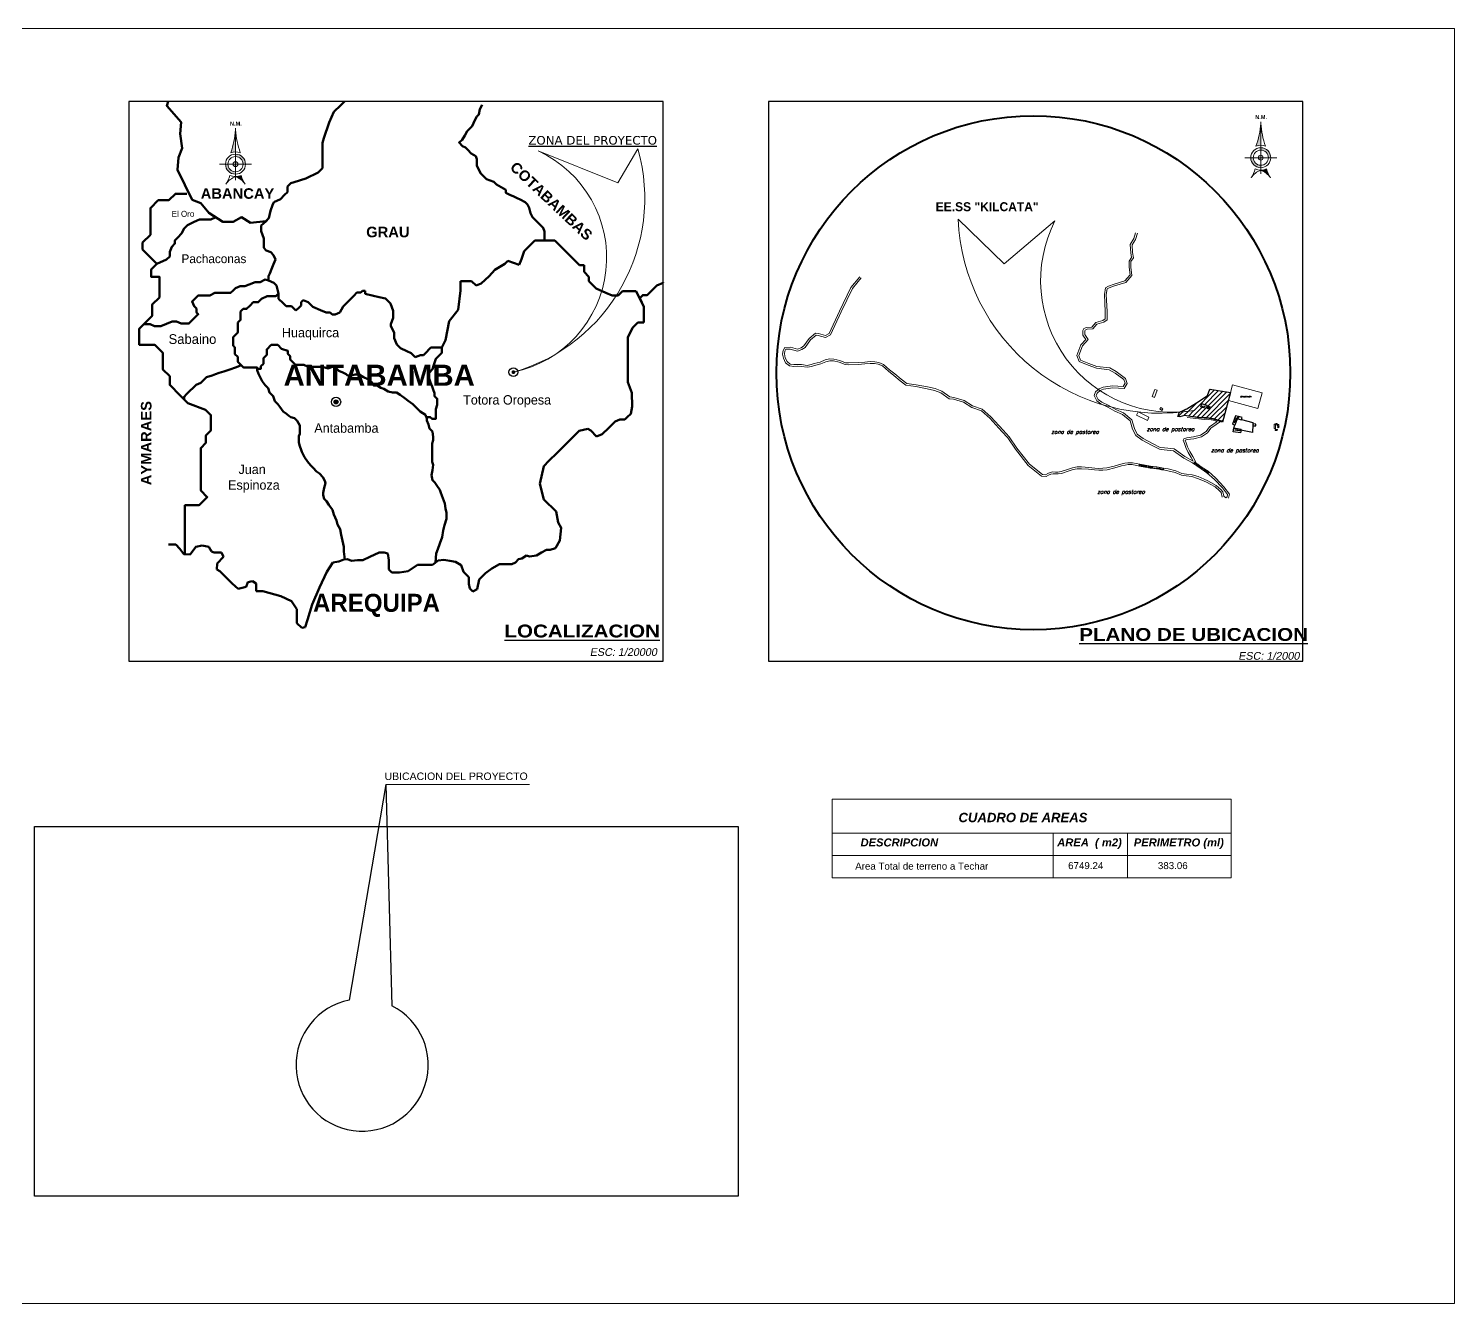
# Model space of a CAD drawing. Header units: metres. Extents: x 720607 to 802837, y 8371180 to 8431151.
# Drawn here: x 760678.8 to 760745.2, y 8405521.3 to 8405580.7 of the extents above; entities that cross this region are included whole.
import ezdxf
from ezdxf.enums import TextEntityAlignment as Align

# ---------------------------------------------------------------- set-up
doc = ezdxf.new("R2010")
doc.units = ezdxf.units.M
doc.linetypes.add('$AUDIT_BAD_LTYPE1', pattern=[0])
doc.linetypes.add('$RECOVER_090125203647-5', pattern=[0])
for name, color, linetype in [('-22', 7, 'Continuous'), ('05', 5, 'Continuous'), ('Detalles', 253, 'Continuous'), ('GRILLA', 220, 'Continuous'), ('NOMBRE', 40, 'Continuous')]:
    doc.layers.add(name, color=color, linetype=linetype)
for name, color, linetype, lineweight in [('1.1AGUA CALIENTE', 1, 'Continuous', 40), ('8', 5, 'Continuous', 60), ('ACCESORIOS-AGUA', 7, 'Continuous', 9), ('CALLE', 7, '$RECOVER_090125203647-5', 15), ('COTA', 1, 'Continuous', 9), ('Distrito', 212, 'Continuous', 25), ('PERFIL', 150, 'Continuous', 9), ('PLUMA 01', 31, 'Continuous', 9), ('PLUMA 2', 121, 'Continuous', 9), ('Red vías Vecinales', 106, 'Continuous', 40), ('ROTULO_YMT', 7, 'Continuous', 5), ('Texto calles', 7, 'Continuous', 18), ('Texto vías Provinciales', 170, 'Continuous', 5)]:
    doc.layers.add(name, color=color, linetype=linetype, lineweight=lineweight)
doc.styles.add('ambiente', font='romand.shx', dxfattribs={"oblique": 15})
doc.styles.add('ARIAL', font='arial.ttf')
doc.styles.add('Arial Negrita', font='')
doc.styles.add('century', font='GOTHIC.TTF')
doc.styles.add('PROVINCIAS', font='GOTHIC.TTF', dxfattribs={"oblique": 10, "height": 0.14})
doc.styles.get("Standard").update_dxf_attribs({"font": 'simplex.shx'})
doc.styles.add('TURBO TEXTO', font='swisse.ttf')
doc.styles.add('WMF-Arial0', font='')
doc.styles.add('WMF-Swis721 Ex BT0', font='swisse.ttf')
doc.styles.get('Arial Negrita').set_extended_font_data('Arial', bold=True)
doc.styles.get('WMF-Arial0').set_extended_font_data('Arial', italic=True, bold=True)
picture_1 = doc.add_image_def('image1.jpg', size_in_pixel=(1108, 582))

# ---------------------------------------------------------------- blocks, each defined once
blk = doc.blocks.new('N.M.5')
at = {"linetype": '$AUDIT_BAD_LTYPE1'}
for points in [[(0, 31.5, -0.071703), (-3, 17.15, -0.099699), (0, 17.75)], [(6, -2.5, -0.090274), (3.6, 2.98, -0.099699), (0, 2.25, -0.14892)]]:
    blk.add_hatch(color=256, dxfattribs=at).paths.add_polyline_path(points)
h = blk.add_hatch(color=256, dxfattribs=at)
h.paths.add_polyline_path([(4.75, 10), (6.25, 10, 0.414214), (0, 16.25), (0, 14.75, -0.414214)])
h.paths.add_polyline_path([(-4.75, 10), (-6.25, 10, 0.414214), (0, 3.75), (0, 5.25, -0.414214)])
h.paths.add_polyline_path([(0, 8.5), (0, 10), (-1.5, 10, 0.414214)], flags=17)
h.paths.add_polyline_path([(0, 10), (1.5, 10, 0.414214), (0, 11.5)], flags=17)
for p, q in [((0, 32.5), (0, 0)), ((-10, 10), (10, 10))]:
    blk.add_line(p, q, dxfattribs=at)
for radius in [6.25, 4.75, 1.5]:
    blk.add_circle((0, 10), radius, dxfattribs=at)
for centre, radius, start, end in [((-51.29, 34.73), 51.39, 339.99268, 356.39775), ((51.29, 34.73), 51.39, 183.60225, 200.00732), ((0, 10), 7.75, 67.22603, 112.77397), ((-19.84, 6.83), 16.69, 326.01293, 346.64627), ((4.8, -9.97), 13.13, 111.42702, 145.30795), ((0, 11.55), 9.3, 247.22603, 292.77397), ((-4.8, -9.97), 13.13, 34.69205, 68.57298), ((19.84, 6.83), 16.69, 193.35373, 213.98707)]:
    blk.add_arc(centre, radius, start, end, dxfattribs=at)
at = {"linetype": '$AUDIT_BAD_LTYPE1', "style": 'Arial Negrita'}
blk.add_text('N.M.', height=2.5, dxfattribs=at).set_placement((0.24, 35.4), align=Align.MIDDLE)

msp = doc.modelspace()

# ---------------------------------------------------------------- hatches: boundary and pattern name
for points in [[(760701.48, 8405564.735, 1), (760701.302, 8405564.735, 1)], [(760693.219, 8405563.349, 1), (760693.033, 8405563.349, 1)]]:
    msp.add_hatch(color=256).paths.add_polyline_path(points)
at = {"layer": 'PERFIL'}
h = msp.add_hatch(dxfattribs=at)
h.set_pattern_fill('ANSI31', color=0, scale=0.05)
h.set_pattern_definition([(45, (0, 0), (-0.1122532015134, 0.1122532015134), [])])
h.paths.add_polyline_path([(760734.805, 8405563.786), (760733.839, 8405563.941), (760733.727, 8405563.642), (760733.348, 8405563.383), (760732.764, 8405563.034), (760732.533, 8405562.925, 0.014554), (760733.132, 8405562.955, -0.028891), (760732.428, 8405562.875), (760732.428, 8405562.875), (760732.356, 8405562.664), (760732.446, 8405562.65), (760732.665, 8405562.718), (760733.335, 8405562.611), (760733.576, 8405562.595), (760733.699, 8405562.599), (760734.012, 8405562.547), (760734.429, 8405562.405)])
h.paths.add_polyline_path([(760733.877, 8405563.109), (760733.845, 8405563.015), (760733.703, 8405563.063), (760733.736, 8405563.157)], flags=16)
h.paths.add_polyline_path([(760733.712, 8405563.176), (760733.664, 8405563.04), (760733.42, 8405563.126), (760733.468, 8405563.262)], flags=16)
h.paths.add_polyline_path([(760733.489, 8405563.139), (760733.644, 8405563.139), (760733.65, 8405563.161), (760733.495, 8405563.161)], flags=8)
h.paths.add_polyline_path([(760733.739, 8405563.077), (760733.842, 8405563.077), (760733.847, 8405563.095), (760733.744, 8405563.095)], flags=8)

# ---------------------------------------------------------------- linework, layer by layer
at = {"layer": '-22', "linetype": 'Continuous', "lineweight": 20, "elevation": 1307.09}
msp.add_lwpolyline([(760695.44, 8405545.526), (760702.146, 8405545.526)], dxfattribs=at)
at = {"lineweight": 60}
for p, q in [((760693.349, 8405577.181), (760693.025, 8405576.857)), ((760693.506, 8405577.337), (760693.349, 8405577.181)), ((760693.516, 8405577.347), (760693.506, 8405577.337)), ((760692.8, 8405576.371), (760692.565, 8405575.636)), ((760693.025, 8405576.857), (760692.8, 8405576.371)), ((760692.565, 8405575.636), (760692.496, 8405575.419)), ((760692.496, 8405575.419), (760692.496, 8405574.948)), ((760692.496, 8405574.948), (760692.496, 8405574.604)), ((760692.496, 8405574.236), (760692.292, 8405574.032)), ((760692.496, 8405574.604), (760692.496, 8405574.392)), ((760692.496, 8405574.392), (760692.496, 8405574.236)), ((760691.179, 8405573.589), (760691.016, 8405573.539)), ((760691.711, 8405573.754), (760691.179, 8405573.589)), ((760692.292, 8405574.032), (760691.711, 8405573.754)), ((760690.728, 8405572.992), (760690.533, 8405572.796)), ((760690.857, 8405573.12), (760690.728, 8405572.992)), ((760691.016, 8405573.539), (760690.857, 8405573.38)), ((760690.857, 8405573.38), (760690.857, 8405573.12)), ((760690.079, 8405572.245), (760690, 8405571.917)), ((760690.167, 8405572.514), (760690.079, 8405572.245)), ((760690.224, 8405572.659), (760690.167, 8405572.514)), ((760690.533, 8405572.796), (760690.224, 8405572.659)), ((760689.848, 8405571.758), (760689.639, 8405571.576)), ((760689.639, 8405571.576), (760689.639, 8405571.305)), ((760689.991, 8405571.908), (760689.848, 8405571.758)), ((760690, 8405571.917), (760689.857, 8405571.767)), ((760689.639, 8405571.305), (760689.754, 8405570.961)), ((760689.754, 8405570.961), (760689.754, 8405570.721)), ((760689.754, 8405570.721), (760689.754, 8405570.526)), ((760689.754, 8405570.526), (760689.871, 8405570.409)), ((760689.871, 8405570.409), (760690.09, 8405570.323)), ((760690.09, 8405570.323), (760690.219, 8405570.193)), ((760701.76, 8405570.002), (760701.892, 8405570.376)), ((760701.892, 8405570.376), (760702.158, 8405570.643)), ((760702.158, 8405570.643), (760702.39, 8405570.875)), ((760702.39, 8405570.875), (760702.685, 8405570.875)), ((760702.685, 8405570.875), (760703.057, 8405570.875)), ((760703.057, 8405570.875), (760703.32, 8405570.875)), ((760703.32, 8405570.875), (760703.606, 8405570.588)), ((760703.606, 8405570.588), (760703.807, 8405570.387)), ((760703.807, 8405570.387), (760703.807, 8405570.387)), ((760703.807, 8405570.387), (760704.148, 8405570.047)), ((760690.215, 8405569.76), (760690.12, 8405569.537)), ((760690.309, 8405569.978), (760690.215, 8405569.76)), ((760690.219, 8405570.193), (760690.309, 8405569.978)), ((760700.52, 8405569.496), (760700.998, 8405569.776)), ((760700.998, 8405569.776), (760701.137, 8405569.915)), ((760701.137, 8405569.915), (760701.664, 8405569.73)), ((760701.664, 8405569.73), (760701.76, 8405570.002)), ((760704.148, 8405570.047), (760704.318, 8405569.877)), ((760704.318, 8405569.877), (760704.473, 8405569.722)), ((760704.473, 8405569.722), (760704.682, 8405569.722)), ((760704.682, 8405569.722), (760704.682, 8405569.405)), ((760690.035, 8405569.339), (760689.978, 8405569.208)), ((760689.978, 8405569.208), (760689.978, 8405569.009)), ((760689.978, 8405569.009), (760690.223, 8405568.899)), ((760690.12, 8405569.537), (760690.035, 8405569.339)), ((760698.919, 8405568.541), (760698.919, 8405568.976)), ((760698.919, 8405568.976), (760699.444, 8405568.976)), ((760699.444, 8405568.976), (760699.444, 8405568.976)), ((760699.444, 8405568.976), (760699.65, 8405568.77)), ((760699.893, 8405568.869), (760700.265, 8405569.215)), ((760700.265, 8405569.215), (760700.52, 8405569.496)), ((760704.682, 8405569.405), (760704.906, 8405569.181)), ((760704.906, 8405569.181), (760704.906, 8405568.972)), ((760704.906, 8405568.972), (760705.25, 8405568.628)), ((760690.223, 8405568.899), (760690.352, 8405568.77)), ((760690.352, 8405568.77), (760690.45, 8405568.407)), ((760690.45, 8405568.407), (760690.45, 8405568.157)), ((760693.72, 8405568.062), (760693.953, 8405568.295)), ((760693.953, 8405568.295), (760694.099, 8405568.441)), ((760694.099, 8405568.441), (760694.274, 8405568.441)), ((760694.274, 8405568.441), (760694.361, 8405568.528)), ((760694.361, 8405568.528), (760694.49, 8405568.528)), ((760694.49, 8405568.528), (760694.49, 8405568.39)), ((760694.49, 8405568.39), (760694.874, 8405568.299)), ((760694.874, 8405568.299), (760695.141, 8405568.235)), ((760698.812, 8405567.641), (760698.919, 8405568.541)), ((760699.65, 8405568.77), (760699.893, 8405568.869)), ((760705.25, 8405568.628), (760705.703, 8405568.431)), ((760705.703, 8405568.431), (760705.99, 8405568.306)), ((760705.99, 8405568.306), (760706.276, 8405568.306)), ((760706.276, 8405568.306), (760706.478, 8405568.508)), ((760706.478, 8405568.508), (760706.818, 8405568.508)), ((760706.818, 8405568.508), (760707.112, 8405568.508)), ((760707.112, 8405568.508), (760707.468, 8405567.781)), ((760690.45, 8405568.157), (760690.662, 8405567.945)), ((760690.662, 8405567.945), (760690.8, 8405567.807)), ((760690.8, 8405567.807), (760690.8, 8405567.807)), ((760690.8, 8405567.807), (760691.058, 8405567.807)), ((760691.058, 8405567.807), (760691.175, 8405567.691)), ((760691.175, 8405567.691), (760691.258, 8405567.608)), ((760691.258, 8405567.608), (760691.404, 8405567.754)), ((760691.404, 8405567.754), (760691.495, 8405567.845)), ((760691.495, 8405567.999), (760691.589, 8405568.093)), ((760691.495, 8405567.845), (760691.495, 8405567.999)), ((760691.589, 8405568.093), (760691.833, 8405567.991)), ((760691.833, 8405567.991), (760692.041, 8405567.783)), ((760692.041, 8405567.783), (760692.399, 8405567.625)), ((760692.399, 8405567.625), (760692.661, 8405567.509)), ((760693.299, 8405567.516), (760693.457, 8405567.799)), ((760693.457, 8405567.799), (760693.72, 8405568.062)), ((760695.141, 8405568.235), (760695.435, 8405568.165)), ((760695.435, 8405568.165), (760695.666, 8405567.934)), ((760695.666, 8405567.934), (760695.782, 8405567.586)), ((760695.782, 8405567.586), (760695.782, 8405567.262)), ((760698.394, 8405567.116), (760698.812, 8405567.641)), ((760707.274, 8405568.177), (760707.468, 8405567.781)), ((760707.468, 8405567.781), (760707.468, 8405567.055)), ((760692.661, 8405567.509), (760692.858, 8405567.509)), ((760692.858, 8405567.509), (760692.941, 8405567.425)), ((760692.941, 8405567.425), (760693.083, 8405567.425)), ((760693.083, 8405567.425), (760693.299, 8405567.516)), ((760695.782, 8405567.262), (760695.682, 8405566.979)), ((760695.682, 8405566.979), (760695.682, 8405566.879)), ((760698.232, 8405566.225), (760698.394, 8405567.116)), ((760707.189, 8405567.055), (760706.934, 8405566.799)), ((760707.468, 8405567.055), (760707.189, 8405567.055)), ((760695.682, 8405566.879), (760695.841, 8405566.588)), ((760695.841, 8405566.588), (760695.841, 8405566.321)), ((760695.841, 8405566.321), (760695.966, 8405566.022)), ((760706.934, 8405566.799), (760706.725, 8405566.343)), ((760706.725, 8405566.343), (760706.725, 8405564.271)), ((760695.966, 8405566.022), (760696.136, 8405565.851)), ((760696.136, 8405565.851), (760696.432, 8405565.714)), ((760696.432, 8405565.714), (760696.624, 8405565.624)), ((760696.624, 8405565.624), (760696.734, 8405565.515)), ((760697.199, 8405565.53), (760697.353, 8405565.685)), ((760697.353, 8405565.685), (760697.457, 8405565.789)), ((760697.457, 8405565.789), (760697.548, 8405565.88)), ((760697.548, 8405565.88), (760697.857, 8405565.88)), ((760697.857, 8405565.88), (760698.049, 8405565.88)), ((760698.049, 8405565.88), (760698.232, 8405566.225)), ((760696.734, 8405565.515), (760696.809, 8405565.44)), ((760696.809, 8405565.44), (760697.057, 8405565.53)), ((760697.057, 8405565.53), (760697.199, 8405565.53)), ((760706.725, 8405565.075), (760706.725, 8405564.766)), ((760706.725, 8405564.766), (760706.725, 8405564.271)), ((760706.725, 8405564.271), (760706.911, 8405563.776)), ((760706.725, 8405564.271), (760706.911, 8405563.776)), ((760706.911, 8405563.776), (760706.929, 8405563.132)), ((760706.911, 8405563.776), (760706.929, 8405563.132)), ((760706.929, 8405563.132), (760706.86, 8405562.8)), ((760706.138, 8405562.435), (760705.83, 8405562.134)), ((760706.349, 8405562.524), (760706.138, 8405562.435)), ((760706.584, 8405562.524), (760706.349, 8405562.524)), ((760706.693, 8405562.633), (760706.584, 8405562.524)), ((760706.86, 8405562.8), (760706.693, 8405562.633)), ((760704.451, 8405562.004), (760704.002, 8405561.555)), ((760704.851, 8405562.101), (760704.451, 8405562.004)), ((760704.994, 8405562.016), (760704.851, 8405562.101)), ((760705.268, 8405561.743), (760704.994, 8405562.016)), ((760705.526, 8405561.852), (760705.268, 8405561.743)), ((760705.83, 8405562.134), (760705.526, 8405561.852)), ((760703.423, 8405560.976), (760703.049, 8405560.602)), ((760704.002, 8405561.555), (760703.423, 8405560.976)), ((760702.804, 8405560.357), (760702.615, 8405559.528)), ((760703.049, 8405560.602), (760702.804, 8405560.357)), ((760702.615, 8405559.528), (760702.816, 8405558.806)), ((760702.816, 8405558.806), (760703.381, 8405558.241)), ((760703.381, 8405558.241), (760703.481, 8405557.731)), ((760703.481, 8405557.731), (760703.623, 8405557.49)), ((760703.623, 8405557.49), (760703.561, 8405556.888)), ((760685.657, 8405556.702), (760685.317, 8405556.702)), ((760685.848, 8405556.511), (760685.657, 8405556.702)), ((760686.031, 8405556.255), (760685.848, 8405556.511)), ((760686.598, 8405556.594), (760686.332, 8405556.244)), ((760686.884, 8405556.66), (760686.598, 8405556.594)), ((760687.197, 8405556.594), (760686.884, 8405556.66)), ((760687.32, 8405556.383), (760687.197, 8405556.594)), ((760687.442, 8405556.335), (760687.32, 8405556.383)), ((760687.796, 8405556.335), (760687.442, 8405556.335)), ((760687.876, 8405556.131), (760687.796, 8405556.335)), ((760695.131, 8405556.336), (760694.695, 8405556.132)), ((760695.363, 8405556.336), (760695.131, 8405556.336)), ((760695.533, 8405556.289), (760695.363, 8405556.336)), ((760695.581, 8405555.982), (760695.533, 8405556.289)), ((760702.694, 8405556.329), (760702.47, 8405556.2)), ((760702.925, 8405556.461), (760702.694, 8405556.329)), ((760703.111, 8405556.454), (760702.925, 8405556.461)), ((760703.351, 8405556.539), (760703.111, 8405556.454)), ((760703.561, 8405556.888), (760703.351, 8405556.539)), ((760686.332, 8405556.244), (760686.031, 8405556.255)), ((760687.565, 8405555.543), (760687.588, 8405555.818)), ((760687.588, 8405555.818), (760687.876, 8405556.131)), ((760692.972, 8405555.86), (760692.7, 8405555.437)), ((760693.251, 8405555.914), (760692.972, 8405555.86)), ((760693.496, 8405556.01), (760693.251, 8405555.914)), ((760693.665, 8405556.025), (760693.496, 8405556.01)), ((760693.85, 8405555.952), (760693.665, 8405556.025)), ((760694.123, 8405555.98), (760693.85, 8405555.952)), ((760694.37, 8405555.98), (760694.123, 8405555.98)), ((760694.695, 8405556.132), (760694.37, 8405555.98)), ((760695.581, 8405555.547), (760695.581, 8405555.982)), ((760696.916, 8405555.759), (760696.493, 8405555.461)), ((760697.616, 8405555.759), (760696.916, 8405555.759)), ((760697.889, 8405555.965), (760697.616, 8405555.759)), ((760698.155, 8405555.999), (760697.889, 8405555.965)), ((760698.435, 8405555.951), (760698.155, 8405555.999)), ((760698.7, 8405555.901), (760698.435, 8405555.951)), ((760698.952, 8405555.738), (760698.7, 8405555.901)), ((760699.065, 8405555.435), (760698.952, 8405555.738)), ((760700.743, 8405555.79), (760700.392, 8405555.585)), ((760701.318, 8405555.79), (760700.743, 8405555.79)), ((760701.485, 8405555.868), (760701.318, 8405555.79)), ((760701.629, 8405556.019), (760701.485, 8405555.868)), ((760701.783, 8405556.059), (760701.629, 8405556.019)), ((760702.006, 8405556.191), (760701.783, 8405556.059)), ((760702.135, 8405556.152), (760702.006, 8405556.191)), ((760702.47, 8405556.2), (760702.135, 8405556.152)), ((760687.711, 8405555.461), (760687.565, 8405555.543)), ((760687.963, 8405555.209), (760687.711, 8405555.461)), ((760688.283, 8405554.889), (760687.963, 8405555.209)), ((760689.234, 8405555.002), (760689.009, 8405554.946)), ((760689.404, 8405554.892), (760689.234, 8405555.002)), ((760692.7, 8405555.437), (760692.362, 8405554.696)), ((760695.731, 8405555.397), (760695.581, 8405555.547)), ((760696.088, 8405555.397), (760695.731, 8405555.397)), ((760696.493, 8405555.461), (760696.088, 8405555.397)), ((760699.32, 8405555.18), (760699.065, 8405555.435)), ((760699.32, 8405554.88), (760699.32, 8405555.18)), ((760699.797, 8405555.077), (760699.696, 8405554.622)), ((760700.083, 8405555.363), (760699.797, 8405555.077)), ((760700.392, 8405555.585), (760700.083, 8405555.363)), ((760688.573, 8405554.642), (760688.283, 8405554.889)), ((760688.939, 8405554.74), (760688.573, 8405554.642)), ((760689.009, 8405554.946), (760688.939, 8405554.74)), ((760689.404, 8405554.538), (760689.404, 8405554.892)), ((760689.711, 8405554.538), (760689.404, 8405554.538)), ((760689.989, 8405554.457), (760689.711, 8405554.538)), ((760690.548, 8405554.294), (760689.989, 8405554.457)), ((760691.052, 8405554.062), (760690.548, 8405554.294)), ((760692.362, 8405554.696), (760692.007, 8405553.918)), ((760699.356, 8405554.664), (760699.32, 8405554.88)), ((760699.5, 8405554.523), (760699.356, 8405554.664)), ((760699.696, 8405554.622), (760699.5, 8405554.523)), ((760691.3, 8405553.695), (760691.052, 8405554.062)), ((760691.296, 8405553.048), (760691.3, 8405553.695)), ((760692.007, 8405553.918), (760691.802, 8405553.201)), ((760691.536, 8405552.819), (760691.296, 8405553.048)), ((760691.802, 8405553.201), (760691.68, 8405552.851)), ((760691.68, 8405552.851), (760691.536, 8405552.819))]:
    msp.add_line(p, q, dxfattribs=at)
for points in [[(760685.298, 8405577.347), (760685.24, 8405577.148), (760685.913, 8405576.379), (760685.856, 8405575.834), (760685.959, 8405575.174), (760685.792, 8405574.74), (760685.741, 8405574.155), (760686.43, 8405572.77), (760686.82, 8405572.607), (760687.194, 8405572.151), (760687.852, 8405571.746), (760688.335, 8405571.738), (760688.714, 8405571.953), (760689.141, 8405571.694), (760689.857, 8405571.767)], [(760699.929, 8405577.19), (760699.831, 8405576.982), (760699.786, 8405576.746), (760699.688, 8405576.648), (760699.599, 8405576.483), (760699.532, 8405576.336), (760699.468, 8405576.196), (760699.349, 8405576.077), (760699.237, 8405575.965), (760699.121, 8405575.765), (760698.999, 8405575.566), (760698.861, 8405575.428), (760699.017, 8405575.272), (760699.16, 8405575.2), (760699.265, 8405575.096), (760699.43, 8405574.93), (760699.638, 8405574.803), (760699.692, 8405574.656), (760699.692, 8405574.558), (760699.692, 8405574.348), (760699.785, 8405574.17), (760699.857, 8405574.012), (760700.002, 8405573.867), (760700.142, 8405573.726), (760700.308, 8405573.664), (760700.476, 8405573.6), (760700.603, 8405573.473), (760700.821, 8405573.347), (760701.033, 8405573.225), (760701.033, 8405573.097), (760701.227, 8405573.004), (760701.415, 8405572.914), (760701.564, 8405572.842), (760701.704, 8405572.774), (760701.945, 8405572.658), (760702.053, 8405572.549), (760702.126, 8405572.395), (760702.189, 8405572.14), (760702.278, 8405571.958), (760702.398, 8405571.837), (760702.542, 8405571.693), (760702.658, 8405571.577), (760702.781, 8405571.455), (760702.845, 8405571.282), (760702.845, 8405571.131), (760702.845, 8405570.952), (760702.845, 8405570.875)], [(760686.171, 8405573.051), (760685.641, 8405573.051), (760685.332, 8405572.743), (760684.841, 8405572.743), (760684.48, 8405572.382), (760684.48, 8405571.526), (760684.48, 8405571.14), (760684.11, 8405570.769), (760684.11, 8405570.451), (760684.11, 8405570.451), (760684.448, 8405570.113), (760684.448, 8405570.113), (760684.778, 8405569.782), (760684.51, 8405569.515), (760684.51, 8405569.184), (760684.896, 8405569.184), (760684.896, 8405568.661), (760684.896, 8405568.22), (760684.566, 8405567.889), (760684.566, 8405567.366), (760683.959, 8405566.759), (760683.959, 8405566.402), (760683.959, 8405566.016), (760684.29, 8405566.016), (760684.676, 8405566.016), (760685.062, 8405565.63), (760685.062, 8405565.162), (760685.062, 8405564.859), (760685.379, 8405564.542), (760685.379, 8405564.143), (760685.868, 8405563.653), (760686.226, 8405563.295), (760687.047, 8405562.986), (760687.295, 8405562.738), (760687.295, 8405562.352), (760687.295, 8405562.022), (760687.061, 8405561.788), (760687.061, 8405561.443), (760686.82, 8405561.202), (760686.82, 8405560.684), (760686.82, 8405560.189), (760686.82, 8405559.693), (760686.82, 8405559.224), (760687.126, 8405558.918), (760686.744, 8405558.536), (760686.744, 8405558.536), (760686.744, 8405558.536), (760686.358, 8405558.536), (760686.082, 8405558.536), (760686.082, 8405558.04), (760686.082, 8405557.131), (760686.082, 8405556.69), (760686.079, 8405556.254)], [(760687.523, 8405571.949), (760687.286, 8405571.851), (760687.09, 8405571.851), (760686.923, 8405571.851), (760686.757, 8405571.851), (760686.522, 8405571.737), (760686.212, 8405571.588), (760686.045, 8405571.421), (760685.932, 8405571.193), (760685.755, 8405571.016), (760685.615, 8405570.876), (760685.615, 8405570.725), (760685.468, 8405570.577), (760685.38, 8405570.34), (760685.38, 8405570.128), (760685.229, 8405569.977), (760684.778, 8405569.782)], [(760689.978, 8405569.009), (760689.82, 8405569.048), (760689.586, 8405568.933), (760689.361, 8405568.933), (760689.071, 8405568.82), (760688.872, 8405568.743), (760688.66, 8405568.743), (760688.435, 8405568.651), (760688.31, 8405568.527), (760688.21, 8405568.426), (760687.952, 8405568.426), (760687.726, 8405568.426), (760687.477, 8405568.426), (760687.243, 8405568.314), (760687.018, 8405568.314), (760686.897, 8405568.314), (760686.704, 8405568.314), (760686.539, 8405568.149), (760686.418, 8405568.028), (760686.511, 8405567.807), (760686.619, 8405567.698), (760686.619, 8405567.517), (760686.702, 8405567.435), (760686.547, 8405567.28), (760686.41, 8405567.143), (760686.269, 8405567.002), (760686.181, 8405567.002), (760685.907, 8405567.002), (760685.689, 8405567.091), (760685.496, 8405567.091), (760685.223, 8405566.986), (760684.955, 8405566.884), (760684.675, 8405566.884), (760684.466, 8405566.97), (760684.289, 8405566.97), (760684.17, 8405566.97)], [(760690.45, 8405568.407), (760690.316, 8405568.273), (760690.11, 8405568.273), (760689.917, 8405568.273), (760689.659, 8405568.15), (760689.498, 8405567.989), (760689.265, 8405567.989), (760689.124, 8405567.848), (760688.959, 8405567.683), (760688.806, 8405567.683), (760688.677, 8405567.554), (760688.677, 8405567.329), (760688.677, 8405567.169), (760688.556, 8405567.048), (760688.556, 8405566.782), (760688.556, 8405566.589), (760688.444, 8405566.477), (760688.331, 8405566.364), (760688.331, 8405566.179), (760688.331, 8405565.97), (760688.411, 8405565.89), (760688.411, 8405565.729), (760688.411, 8405565.576), (760688.544, 8405565.443), (760688.544, 8405565.222), (760688.707, 8405565.059)], [(760689.45, 8405564.895), (760689.625, 8405564.895), (760689.625, 8405565.011), (760689.741, 8405565.127), (760689.741, 8405565.387), (760689.895, 8405565.541), (760689.895, 8405565.795), (760690.104, 8405566.005), (760690.41, 8405566.005), (760690.586, 8405565.828), (760690.874, 8405565.731), (760690.874, 8405565.595), (760690.986, 8405565.483), (760690.986, 8405565.331), (760691.102, 8405565.215), (760691.242, 8405565.075), (760691.435, 8405565.075), (760691.619, 8405565.075), (760691.835, 8405564.987), (760692.059, 8405564.987), (760692.275, 8405564.987), (760692.492, 8405564.987), (760692.76, 8405564.907), (760692.94, 8405564.986), (760693.109, 8405564.943), (760693.252, 8405564.8), (760693.435, 8405564.719), (760693.6, 8405564.646), (760693.664, 8405564.582), (760693.85, 8405564.582), (760694.022, 8405564.623), (760694.21, 8405564.623), (760694.398, 8405564.505), (760694.602, 8405564.416), (760694.793, 8405564.274), (760694.872, 8405564.113), (760695.047, 8405564.113), (760695.215, 8405563.998), (760695.354, 8405563.952), (760695.551, 8405563.833), (760695.752, 8405563.787), (760695.937, 8405563.787), (760696.115, 8405563.685), (760696.352, 8405563.507), (760696.489, 8405563.405), (760696.703, 8405563.244), (760696.863, 8405563.084), (760697.043, 8405562.904), (760697.294, 8405562.75), (760697.357, 8405562.579), (760697.357, 8405562.477), (760697.442, 8405562.299), (760697.482, 8405562.108), (760697.62, 8405561.97), (760697.657, 8405561.711), (760697.657, 8405561.563), (760697.598, 8405561.411), (760697.598, 8405561.214), (760697.598, 8405560.993), (760697.598, 8405560.751), (760697.598, 8405560.556), (760697.65, 8405560.425), (760697.614, 8405560.171), (760697.568, 8405559.944), (760697.617, 8405559.707), (760697.729, 8405559.595), (760697.825, 8405559.452), (760697.956, 8405559.256), (760698.006, 8405559.116), (760698.097, 8405558.862), (760698.188, 8405558.61), (760698.234, 8405558.376), (760698.271, 8405558.188), (760698.271, 8405557.902), (760698.181, 8405557.612), (760698.125, 8405557.353), (760698.069, 8405557.047), (760697.964, 8405556.75), (760697.873, 8405556.494), (760697.798, 8405556.284), (760697.759, 8405555.867), (760697.759, 8405555.867)], [(760698.049, 8405565.88), (760698.049, 8405565.634), (760697.957, 8405565.542), (760697.774, 8405565.359), (760697.686, 8405565.08), (760697.622, 8405564.875), (760697.459, 8405564.711), (760697.459, 8405564.438), (760697.529, 8405564.255), (760697.6, 8405564.07), (760697.656, 8405563.923), (760697.72, 8405563.756), (760697.72, 8405563.613), (760697.841, 8405563.493), (760697.841, 8405563.22), (760697.771, 8405563.017), (760697.771, 8405562.86), (760697.771, 8405562.709), (760697.771, 8405562.559), (760697.601, 8405562.559), (760697.516, 8405562.644), (760697.357, 8405562.644)], [(760686.047, 8405563.474), (760686.047, 8405563.587), (760686.166, 8405563.706), (760686.318, 8405563.859), (760686.47, 8405564.011), (760686.603, 8405564.143), (760686.83, 8405564.235), (760686.982, 8405564.387), (760687.09, 8405564.496), (760687.359, 8405564.587), (760687.502, 8405564.637), (760687.682, 8405564.698), (760687.895, 8405564.771), (760688.125, 8405564.85), (760688.487, 8405564.974), (760688.707, 8405565.059)], [(760688.707, 8405565.059), (760688.812, 8405564.954), (760689.45, 8405564.954), (760689.45, 8405564.895)], [(760689.45, 8405564.895), (760689.45, 8405564.836), (760689.516, 8405564.651), (760689.61, 8405564.466), (760689.685, 8405564.317), (760689.819, 8405564.128), (760689.96, 8405563.987), (760690.024, 8405563.787), (760690.197, 8405563.614), (760690.281, 8405563.391), (760690.421, 8405563.252), (760690.506, 8405563.126), (760690.658, 8405562.9), (760690.824, 8405562.793), (760690.923, 8405562.694), (760691.024, 8405562.637), (760691.197, 8405562.591), (760691.32, 8405562.468), (760691.432, 8405562.25), (760691.432, 8405562.089), (760691.432, 8405561.858), (760691.395, 8405561.752), (760691.395, 8405561.581), (760691.395, 8405561.463), (760691.433, 8405561.291), (760691.496, 8405561.119), (760691.533, 8405561.019), (760691.651, 8405560.78), (760691.793, 8405560.569), (760691.932, 8405560.397), (760692.054, 8405560.275), (760692.218, 8405560.111), (760692.348, 8405560.018), (760692.516, 8405559.851), (760692.606, 8405559.666), (760692.63, 8405559.562), (760692.567, 8405559.34), (760692.53, 8405559.112), (760692.53, 8405559.005), (760692.578, 8405558.831), (760692.683, 8405558.725), (760692.794, 8405558.557), (760692.961, 8405558.328), (760693.031, 8405558.1), (760693.145, 8405557.824), (760693.193, 8405557.634), (760693.312, 8405557.419), (760693.367, 8405557.156), (760693.425, 8405556.88), (760693.483, 8405556.599), (760693.483, 8405556.382), (760693.53, 8405556.013)]]:
    msp.add_lwpolyline(points, dxfattribs=at)
at = {"lineweight": 60, "flags": 128}
msp.add_lwpolyline([(760708.375, 8405568.913), (760708.362, 8405568.901), (760708.075, 8405568.773), (760707.624, 8405568.323), (760707.42, 8405568.323), (760707.274, 8405568.177)], dxfattribs=at)
at = {"elevation": 72.52, "flags": 128}
msp.add_lwpolyline([(760734.805, 8405563.786), (760734.429, 8405562.405), (760734.012, 8405562.547), (760733.699, 8405562.599), (760733.576, 8405562.595), (760733.335, 8405562.611), (760732.665, 8405562.718), (760732.446, 8405562.65), (760732.356, 8405562.664), (760732.428, 8405562.875), (760732.764, 8405563.034), (760733.348, 8405563.383), (760733.727, 8405563.642), (760733.839, 8405563.941)], close=True, dxfattribs=at)
at = {"flags": 128}
for points, elevation in [([(760733.712, 8405563.176), (760733.664, 8405563.04), (760733.42, 8405563.126), (760733.42, 8405563.126), (760733.468, 8405563.262)], 72.547), ([(760733.712, 8405563.176), (760733.468, 8405563.262), (760733.468, 8405563.262)], 72.547), ([(760695.44, 8405545.526), (760693.745, 8405535.481)], 1307.09), ([(760695.44, 8405545.526), (760693.745, 8405535.481)], 1307.09), ([(760695.44, 8405545.526), (760695.732, 8405535.209)], 1307.09), ([(760695.44, 8405545.526), (760695.732, 8405535.209)], 1307.09)]:
    msp.add_lwpolyline(points, dxfattribs=dict(at, elevation=elevation))
at = {"elevation": 72.544}
msp.add_lwpolyline([(760733.703, 8405563.063), (760733.845, 8405563.015), (760733.877, 8405563.109), (760733.736, 8405563.157)], close=True, dxfattribs=at)
at = {"flags": 128}
for points in [[(760734.904, 8405562.319), (760735.028, 8405562.282), (760735.159, 8405562.671), (760735.039, 8405562.701)], [(760735.319, 8405562.53), (760735.839, 8405562.389), (760735.85, 8405562.279), (760735.828, 8405561.931), (760735.288, 8405562.029), (760735.297, 8405562.071), (760734.958, 8405562.125), (760735.007, 8405562.289), (760735.028, 8405562.282), (760735.028, 8405562.282), (760735.125, 8405562.571), (760735.148, 8405562.562), (760735.315, 8405562.516)], [(760735.186, 8405562.665), (760735.148, 8405562.562), (760735.315, 8405562.516), (760735.351, 8405562.625)], [(760735.853, 8405562.321), (760735.847, 8405562.236), (760735.981, 8405562.236), (760735.981, 8405562.313)], [(760734.958, 8405562.125), (760735.297, 8405562.071), (760735.263, 8405561.914), (760734.924, 8405561.961)]]:
    msp.add_lwpolyline(points, close=True, dxfattribs=at)
for centre, radius in [((760701.391, 8405564.735), 0.208), ((760693.126, 8405563.349), 0.217), ((760693.126, 8405563.349), 0.0931)]:
    msp.add_circle(centre, radius)
msp.add_arc((760694.343, 8405532.457), 3.083, 101.17595, 63.21156)
at = {"layer": '1.1AGUA CALIENTE'}
msp.add_circle((760725.617, 8405564.708), 11.973, dxfattribs=at)
msp.add_circle((760725.617, 8405564.708), 11.973, dxfattribs=at)
at = {"layer": 'COTA'}
for p, q in [((760716.248, 8405544.849), (760734.828, 8405544.849)), ((760716.248, 8405544.849), (760716.248, 8405541.169)), ((760734.828, 8405544.849), (760734.829, 8405541.169)), ((760716.248, 8405543.261), (760734.828, 8405543.261)), ((760726.54, 8405543.261), (760726.54, 8405541.169)), ((760729.997, 8405543.261), (760729.997, 8405541.169)), ((760716.248, 8405542.215), (760734.828, 8405542.215)), ((760716.248, 8405541.169), (760734.828, 8405541.169)), ((760716.249, 8405541.169), (760734.829, 8405541.169))]:
    msp.add_line(p, q, dxfattribs=at)
for points in [[(760707.19, 8405575.133), (760706.252, 8405573.551), (760702.543, 8405575.042, -0.724674), (760701.391, 8405564.735, 0.413784)], [(760722.111, 8405571.858), (760724.254, 8405569.787), (760726.624, 8405571.784, 0.617431), (760733.132, 8405562.955, -0.451327)]]:
    msp.add_lwpolyline(points, format="xyb", close=True, dxfattribs=at)
at = {"layer": 'PERFIL', "flags": 128}
for points in [[(760733.027, 8405560.515), (760732.631, 8405560.731), (760732.146, 8405561.076), (760731.719, 8405561.124), (760731.719, 8405561.124), (760731.498, 8405561.143), (760731.498, 8405561.143), (760731.122, 8405561.337), (760730.695, 8405561.567), (760730.386, 8405561.79), (760730.244, 8405562.082), (760730.126, 8405562.463), (760730.126, 8405562.463), (760729.773, 8405562.759), (760729.417, 8405562.913), (760729.087, 8405563.101), (760728.759, 8405563.266), (760728.571, 8405563.398), (760728.458, 8405563.643), (760728.509, 8405563.815), (760728.509, 8405563.815), (760728.683, 8405563.951), (760728.868, 8405564.029), (760729.313, 8405564.094), (760729.804, 8405564.064), (760729.901, 8405564.217), (760729.84, 8405564.391), (760729.435, 8405564.693), (760729.152, 8405564.848), (760728.558, 8405564.915), (760728.168, 8405565.058), (760727.753, 8405565.237), (760727.645, 8405565.508), (760727.835, 8405566.008), (760728.065, 8405566.259), (760727.926, 8405566.466), (760727.928, 8405566.684), (760727.971, 8405566.767), (760728.1, 8405566.821), (760728.345, 8405566.838), (760728.533, 8405567.043), (760728.858, 8405567.146), (760728.969, 8405567.222), (760728.969, 8405567.555), (760728.931, 8405568.356), (760728.983, 8405568.661), (760729.114, 8405568.749), (760729.377, 8405568.836), (760729.876, 8405568.985), (760730.121, 8405569.264), (760730.077, 8405569.623), (760730.075, 8405569.912), (760730.192, 8405570.084), (760730.158, 8405570.301), (760730.127, 8405570.682), (760730.292, 8405570.955), (760730.382, 8405571.234)], [(760733.062, 8405560.594), (760732.677, 8405560.804), (760732.178, 8405561.159), (760731.727, 8405561.21), (760731.522, 8405561.228), (760731.162, 8405561.413), (760730.741, 8405561.64), (760730.453, 8405561.847), (760730.324, 8405562.114), (760730.201, 8405562.512), (760729.819, 8405562.833), (760729.456, 8405562.99), (760729.128, 8405563.176), (760728.803, 8405563.34), (760728.639, 8405563.455), (760728.55, 8405563.649), (760728.584, 8405563.764), (760728.727, 8405563.876), (760728.891, 8405563.945), (760729.316, 8405564.008), (760729.849, 8405563.975), (760729.996, 8405564.206), (760729.912, 8405564.444), (760729.481, 8405564.766), (760729.179, 8405564.932), (760728.578, 8405564.999), (760728.2, 8405565.138), (760727.82, 8405565.302), (760727.737, 8405565.509), (760727.909, 8405565.962), (760728.175, 8405566.25), (760728.012, 8405566.492), (760728.013, 8405566.662), (760728.033, 8405566.699), (760728.12, 8405566.736), (760728.385, 8405566.755), (760728.581, 8405566.968), (760728.896, 8405567.068), (760729.055, 8405567.177), (760729.055, 8405567.557), (760729.017, 8405568.35), (760729.062, 8405568.61), (760729.152, 8405568.671), (760729.403, 8405568.754), (760729.924, 8405568.91), (760730.211, 8405569.237), (760730.163, 8405569.628), (760730.161, 8405569.886), (760730.282, 8405570.064), (760730.243, 8405570.312), (760730.215, 8405570.661), (760730.371, 8405570.919), (760730.464, 8405571.207)], [(760734.421, 8405558.907), (760734.362, 8405559.125), (760734.292, 8405559.212), (760734.082, 8405559.387), (760733.85, 8405559.514), (760733.715, 8405559.598), (760733.538, 8405559.67), (760733.264, 8405559.788), (760732.995, 8405559.867), (760732.74, 8405559.9), (760732.517, 8405559.934), (760732.223, 8405560.057), (760731.883, 8405560.142), (760731.663, 8405560.179), (760731.352, 8405560.237), (760731.066, 8405560.27), (760730.817, 8405560.316), (760730.558, 8405560.358), (760730.229, 8405560.433), (760730.034, 8405560.433), (760729.897, 8405560.408), (760729.723, 8405560.372), (760729.409, 8405560.273), (760729.053, 8405560.19), (760728.858, 8405560.171), (760728.666, 8405560.166), (760728.467, 8405560.183), (760728.192, 8405560.211), (760727.858, 8405560.237), (760727.659, 8405560.237), (760727.466, 8405560.202), (760727.281, 8405560.135), (760726.933, 8405560.019), (760726.767, 8405559.991), (760726.65, 8405559.996), (760726.534, 8405560.004), (760726.428, 8405559.981), (760726.329, 8405559.937), (760726.21, 8405559.869), (760726.004, 8405559.888), (760725.375, 8405560.391), (760724.786, 8405561.152), (760724.427, 8405561.67), (760724.15, 8405561.975), (760723.582, 8405562.592), (760723.195, 8405562.93), (760722.747, 8405563.085), (760722.359, 8405563.341), (760721.894, 8405563.474), (760721.688, 8405563.496), (760721.307, 8405563.767), (760721.014, 8405563.887), (760720.664, 8405563.966), (760720.139, 8405564.06), (760719.681, 8405564.128), (760719.404, 8405564.338), (760719.113, 8405564.583), (760718.861, 8405564.782), (760718.594, 8405565.026), (760718.392, 8405565.104), (760718.223, 8405565.133), (760718.01, 8405565.144), (760717.767, 8405565.117), (760717.455, 8405565.093), (760717.005, 8405565.077), (760716.852, 8405565.086), (760716.573, 8405565.2), (760716.31, 8405565.26), (760716.129, 8405565.27), (760715.944, 8405565.224), (760715.71, 8405565.117), (760715.427, 8405565.053), (760715.283, 8405565.005), (760715.087, 8405564.966), (760714.8, 8405565.003), (760714.616, 8405565.01), (760714.459, 8405565.006), (760714.26, 8405565.028), (760714.074, 8405565.172), (760713.97, 8405565.382), (760713.936, 8405565.581), (760713.955, 8405565.742), (760714.04, 8405565.885), (760714.303, 8405565.898), (760714.624, 8405565.811), (760714.792, 8405565.869), (760714.925, 8405565.955), (760715.178, 8405566.302), (760715.47, 8405566.549), (760715.603, 8405566.531), (760715.928, 8405566.449), (760716.107, 8405566.535), (760716.582, 8405567.582), (760717.118, 8405568.678), (760717.525, 8405569.183)], [(760733.027, 8405560.515), (760733.441, 8405560.228), (760733.703, 8405560.05), (760734.058, 8405559.73), (760734.435, 8405559.344), (760734.671, 8405559.028), (760734.644, 8405558.921), (760734.579, 8405558.888), (760734.497, 8405558.956), (760734.44, 8405559.165), (760734.353, 8405559.273), (760734.13, 8405559.459), (760733.893, 8405559.588), (760733.754, 8405559.675), (760733.571, 8405559.75), (760733.293, 8405559.869), (760733.013, 8405559.951), (760732.753, 8405559.985), (760732.54, 8405560.018), (760732.25, 8405560.138), (760731.9, 8405560.226), (760731.679, 8405560.264), (760731.365, 8405560.323), (760731.079, 8405560.356), (760730.831, 8405560.4), (760730.574, 8405560.443), (760730.239, 8405560.518), (760730.026, 8405560.518), (760729.88, 8405560.493), (760729.701, 8405560.455), (760729.386, 8405560.356), (760729.039, 8405560.275), (760728.853, 8405560.257), (760728.669, 8405560.252), (760728.476, 8405560.268), (760728.2, 8405560.297), (760727.861, 8405560.323), (760727.652, 8405560.323), (760727.444, 8405560.285), (760727.253, 8405560.217), (760726.912, 8405560.103), (760726.762, 8405560.077), (760726.655, 8405560.082), (760726.528, 8405560.091), (760726.401, 8405560.063), (760726.29, 8405560.013), (760726.191, 8405559.957), (760726.038, 8405559.971), (760726.038, 8405559.971), (760725.436, 8405560.452), (760724.855, 8405561.202), (760724.494, 8405561.723), (760724.213, 8405562.033), (760723.642, 8405562.654), (760723.238, 8405563.005), (760722.785, 8405563.163), (760722.395, 8405563.42), (760721.91, 8405563.559), (760721.72, 8405563.579), (760721.349, 8405563.843), (760721.04, 8405563.969), (760720.681, 8405564.051), (760720.153, 8405564.145), (760719.715, 8405564.21), (760719.457, 8405564.405), (760719.168, 8405564.65), (760718.917, 8405564.847), (760718.64, 8405565.1), (760718.415, 8405565.187), (760718.233, 8405565.219), (760718.008, 8405565.23), (760717.759, 8405565.203), (760717.45, 8405565.179), (760717.006, 8405565.163), (760716.872, 8405565.171), (760716.599, 8405565.282), (760716.322, 8405565.345), (760716.121, 8405565.357), (760715.915, 8405565.306), (760715.682, 8405565.199), (760715.404, 8405565.136), (760715.261, 8405565.088), (760715.084, 8405565.053), (760714.807, 8405565.088), (760714.617, 8405565.096), (760714.463, 8405565.092), (760714.293, 8405565.111), (760714.142, 8405565.228), (760714.053, 8405565.409), (760714.023, 8405565.584), (760714.038, 8405565.714), (760714.091, 8405565.801), (760714.293, 8405565.811), (760714.627, 8405565.721), (760714.829, 8405565.791), (760714.985, 8405565.891), (760715.241, 8405566.243), (760715.496, 8405566.459), (760715.587, 8405566.446), (760715.937, 8405566.358), (760716.173, 8405566.471), (760716.66, 8405567.546), (760717.191, 8405568.632), (760717.191, 8405568.632), (760717.592, 8405569.129)], [(760732.784, 8405562.617), (760733.333, 8405562.554), (760733.575, 8405562.535), (760733.704, 8405562.542), (760733.997, 8405562.494), (760734.186, 8405562.435), (760733.822, 8405562.194), (760733.667, 8405561.977), (760733.413, 8405561.804), (760733.073, 8405561.717), (760732.773, 8405561.677), (760732.624, 8405561.63), (760732.599, 8405561.573), (760732.659, 8405561.412), (760732.724, 8405561.229), (760732.837, 8405560.992), (760732.967, 8405560.767), (760733.062, 8405560.594)], [(760732.794, 8405562.702), (760733.341, 8405562.639), (760733.576, 8405562.621), (760733.709, 8405562.628), (760734.017, 8405562.578), (760734.384, 8405562.463), (760733.883, 8405562.132), (760733.728, 8405561.915), (760733.449, 8405561.724), (760733.089, 8405561.633), (760732.791, 8405561.593), (760732.694, 8405561.563), (760732.74, 8405561.442), (760732.804, 8405561.262), (760732.913, 8405561.032), (760733.042, 8405560.809), (760733.219, 8405560.487)], [(760733.219, 8405560.487), (760733.49, 8405560.298), (760733.756, 8405560.118), (760734.118, 8405559.792), (760734.5, 8405559.4), (760734.764, 8405559.047), (760734.718, 8405558.862)]]:
    msp.add_lwpolyline(points, dxfattribs=at)
for points in [[(760731.28, 8405563.933), (760731.157, 8405563.6), (760731.258, 8405563.548), (760731.385, 8405563.897)], [(760734.706, 8405563.422), (760734.904, 8405564.15), (760736.273, 8405563.777), (760736.075, 8405563.049)], [(760731.505, 8405563.022), (760731.609, 8405562.957), (760731.657, 8405563.021), (760731.55, 8405563.086)], [(760736.833, 8405562.306), (760736.834, 8405562.104), (760736.903, 8405562.1), (760736.904, 8405562.306)], [(760736.921, 8405562.275), (760736.974, 8405562.274), (760736.973, 8405562.346), (760736.923, 8405562.344)], [(760736.881, 8405562.017), (760736.985, 8405562.017), (760736.987, 8405562.064), (760736.883, 8405562.066)]]:
    msp.add_lwpolyline(points, close=True, dxfattribs=at)
at = {"layer": 'PERFIL'}
for points in [[(760730.494, 8405562.883), (760731.004, 8405562.639), (760730.931, 8405562.486), (760730.421, 8405562.73)], [(760737, 8405562.301), (760737.055, 8405562.301), (760737.055, 8405562.233), (760737, 8405562.233)], [(760736.987, 8405562.184), (760737.036, 8405562.226), (760737.075, 8405562.179), (760737.026, 8405562.137)]]:
    msp.add_lwpolyline(points, close=True, dxfattribs=at)
at = {"layer": 'PLUMA 01'}
msp.add_lwpolyline([(760645.155, 8405521.346), (760745.24, 8405521.346), (760745.24, 8405580.746), (760645.155, 8405580.746)], close=True, dxfattribs=at)
at = {"layer": 'PLUMA 2', "linetype": 'Continuous', "lineweight": 5}
msp.add_line((760707.274, 8405568.177), (760707.274, 8405568.177), dxfattribs=at)
at = {"layer": 'Red vías Vecinales', "color": 7, "lineweight": 30}
for points in [[(760683.479, 8405551.263), (760708.375, 8405551.263), (760708.375, 8405577.347), (760683.479, 8405577.347), (760683.479, 8405551.263)], [(760683.479, 8405551.263), (760708.375, 8405551.263), (760708.375, 8405577.347), (760683.479, 8405577.347), (760683.479, 8405551.263)], [(760683.479, 8405551.263), (760708.375, 8405551.263), (760708.375, 8405577.347), (760683.479, 8405577.347), (760683.479, 8405551.263)], [(760683.479, 8405551.263), (760708.375, 8405551.263), (760708.375, 8405577.347), (760683.479, 8405577.347), (760683.479, 8405551.263)], [(760713.283, 8405551.263), (760738.178, 8405551.263), (760738.178, 8405577.347), (760713.283, 8405577.347), (760713.283, 8405551.263)], [(760713.283, 8405551.263), (760738.178, 8405551.263), (760738.178, 8405577.347), (760713.283, 8405577.347), (760713.283, 8405551.263)]]:
    msp.add_lwpolyline(points, dxfattribs=at)

# ---------------------------------------------------------------- block references
at = {"layer": 'CALLE', "linetype": '$AUDIT_BAD_LTYPE1', "xscale": 0.07444852933986112, "yscale": 0.07444852933986112, "zscale": 0.07444852933986112}
for p in [(760688.442, 8405573.681), (760736.214, 8405573.983)]:
    msp.add_blockref('N.M.5', p, dxfattribs=at)

# ---------------------------------------------------------------- texts
at = {"layer": '05', "char_height": 0.49094, "attachment_point": 1, "style": 'century'}
for s, insert, rotation in [('{\\fArial|b1|i0|c0|p34;COTABAMBAS}', (760701.53, 8405574.59), 316.60972), ('{\\fArial|b1|i0|c0|p34;AYMARAES}', (760684.035, 8405559.466), 90)]:
    msp.add_mtext(s, dxfattribs=dict(at, insert=insert, rotation=rotation))
at = {"layer": '05', "attachment_point": 1, "style": 'century'}
for s, insert, char_height in [('{\\fArial|b1|i0|c0|p34;ABANCAY}', (760686.821, 8405573.304), 0.49094), ('{\\fArial|b1|i0|c0|p34;GRAU}', (760694.532, 8405571.511), 0.49094), ('{\\fArial|b1|i0|c0|p34;ANTABAMBA}', (760690.681, 8405565.081), 0.98188)]:
    msp.add_mtext(s, dxfattribs=dict(at, insert=insert, char_height=char_height))
at = {"layer": '8', "color": 7, "attachment_point": 1, "style": 'century'}
for s, insert, char_height in [('{\\fBankGothic Md BT|b1|i0|c0|p34;EE.SS "KILCATA"}', (760721.066, 8405572.653), 0.41904), ('{\\fBankGothic Md BT|b1|i0|c0|p34;AREQUIPA}', (760692.055, 8405554.408), 0.83808)]:
    msp.add_mtext(s, dxfattribs=dict(at, insert=insert, char_height=char_height))
at = {"layer": 'ACCESORIOS-AGUA', "lineweight": 0, "style": 'ARIAL'}
msp.add_text('UBICACION DEL PROYECTO', height=0.34924, dxfattribs=at).set_placement((760695.389, 8405545.734, 1307.09))
at = {"layer": 'COTA'}
for s, height, style, p in [('CUADRO DE AREAS ', 0.4375, 'WMF-Arial0', (760725.218, 8405543.987)), ('DESCRIPCION', 0.37279, 'WMF-Arial0', (760719.373, 8405542.825)), ('AREA  ( m2)', 0.37279, 'WMF-Arial0', (760728.232, 8405542.825)), ('PERIMETRO (ml)', 0.37279, 'WMF-Arial0', (760732.395, 8405542.825)), ('Area Total de terreno a Techar', 0.32469, 'WMF-Swis721 Ex BT0', (760720.418, 8405541.721)), ('6749.24', 0.3247, 'WMF-Swis721 Ex BT0', (760728.058, 8405541.745)), ('383.06', 0.3247, 'WMF-Swis721 Ex BT0', (760732.115, 8405541.745))]:
    msp.add_text(s, height=height, dxfattribs=dict(at, style=style)).set_placement(p, align=Align.MIDDLE_CENTER)
at = {"layer": 'Detalles', "color": 40, "insert": (760702.088, 8405575.738), "char_height": 0.4, "attachment_point": 1}
msp.add_mtext('{\\fVerdana|b0|i0|c0|p34;\\LZONA DEL PROYECTO}', dxfattribs=at)
at = {"layer": 'Distrito', "linetype": 'Continuous', "lineweight": 5, "attachment_point": 1, "style": 'century'}
for s, insert, char_height, width in [('El Oro', (760685.465, 8405572.251), 0.2794, 3.53531), ('Pachaconas', (760685.923, 8405570.226), 0.4109, 5.19899), ('Sabaino', (760685.323, 8405566.504), 0.4536, 5.73938), ('Huaquirca', (760690.605, 8405566.797), 0.4374, 5.53441), ('Totora Oropesa', (760699.05, 8405563.663), 0.43743, 5.53441), ('Antabamba', (760692.113, 8405562.35), 0.4374, 5.53441), ('   Juan\\PEspinoza', (760688.095, 8405560.426), 0.4374, 5.53441)]:
    msp.add_mtext(s, dxfattribs=dict(at, insert=insert, char_height=char_height, width=width))
at = {"layer": 'NOMBRE', "style": 'ambiente', "oblique": 15, "text_generation_flag": 6}
for s, height, rotation, p in [('ESTADIO DE KILCATA', 0.03713, 180, (760735.521, 8405563.591)), ('EE.SS "KILCATA"', 0.01238, 180, (760733.567, 8405563.148)), ('RESIDENCIA', 0.0124, 180, (760733.792, 8405563.086)), ('CENTRO EDUCATIVO "KILCATA"', 0.01238, 249.46377, (760735.03, 8405562.492)), ('zona de pastoreo', 0.18563, 180, (760727.559, 8405561.956)), ('zona de pastoreo', 0.18563, 180, (760732.011, 8405562.084)), ('CENTRO EDUCATIVO "KILCATA"', 0.01238, 171.8847, (760735.121, 8405562.028)), ('zona de pastoreo', 0.18563, 180, (760735.01, 8405561.096)), ('zona de pastoreo', 0.18563, 180, (760729.701, 8405559.166))]:
    msp.add_text(s, height=height, rotation=rotation, dxfattribs=at).set_placement(p, align=Align.MIDDLE_CENTER)
at = {"layer": 'ROTULO_YMT', "color": 110, "lineweight": 30, "char_height": 0.6, "attachment_point": 1, "style": 'TURBO TEXTO'}
for s, insert in [('{\\fArial Black|b1|i0|c0|p34;\\L\\C7;LOCALIZACION}', (760700.971, 8405552.975)), ('{\\fArial Black|b1|i0|c0|p34;\\L\\C7;PLANO DE UBICACION}', (760727.755, 8405552.814))]:
    msp.add_mtext(s, dxfattribs=dict(at, insert=insert))
at = {"layer": 'Texto calles'}
for s, rotation, p in [('CARRETERA TOTORA - HUACULLO', 349.30349, (760730.54, 8405560.389)), ('CARRETERA DE INGRESO', 323.20356, (760733.096, 8405560.515))]:
    msp.add_text(s, height=0.05156, rotation=rotation, dxfattribs=at).set_placement(p)
at = {"layer": 'Texto vías Provinciales', "color": 7, "char_height": 0.36, "attachment_point": 5, "style": 'PROVINCIAS'}
for s, insert in [('{\\fArial|b0|i0|c0|p34;ESC: 1/20000}', (760706.516, 8405551.693)), ('{\\fArial|b0|i0|c0|p34;ESC: 1/2000}', (760736.593, 8405551.515))]:
    msp.add_mtext(s, dxfattribs=dict(at, insert=insert))

# ---------------------------------------------------------------- pictures from other files: only their frames are drawn
at = {"layer": 'GRILLA'}
image = msp.add_image(picture_1, insert=(760679.078, 8405526.346), size_in_units=(32.778, 17.217), dxfattribs=at)
image.dxf.flags = 7

doc.saveas('drawing.dxf')
